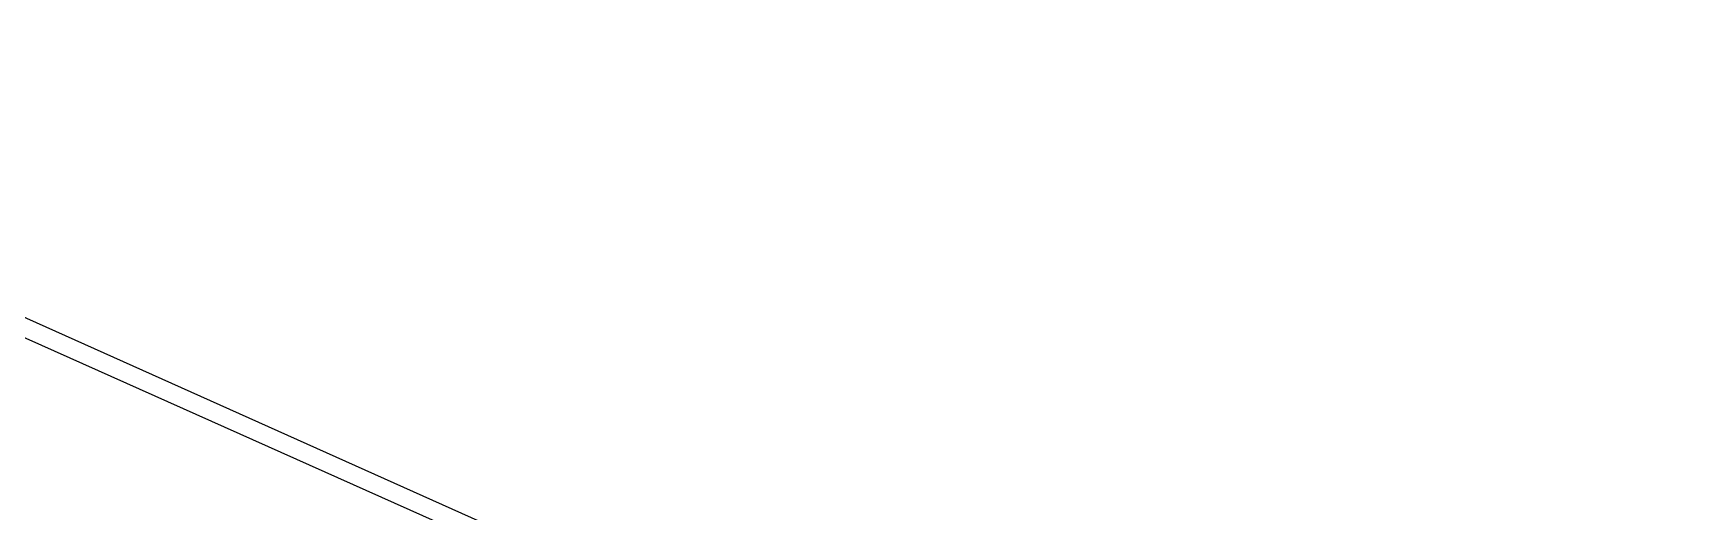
# Model space of a CAD drawing. Header units: metres. Extents: x -2743 to 126, y 13385 to 13916.
# Drawn here: x -1864.19299 to -1864.15733, y 13633.13711 to 13633.14737 of the extents above; entities that cross this region are included whole.
import ezdxf

# ---------------------------------------------------------------- set-up
doc = ezdxf.new("R2010")
doc.units = ezdxf.units.M
doc.layers.add('link-улица Берзарина_Покрытия — Новые$0$ДВ_ПП_Тип2_Р_покрытия_ПЧ_Местные', color=7, linetype='Continuous')
doc.layers.add('output[1-12]_3_ДЖКХ-24_03233tp$0$Граница улицы', color=7, linetype='Continuous')

msp = doc.modelspace()

# ---------------------------------------------------------------- linework, layer by layer
at = {"layer": 'link-улица Берзарина_Покрытия — Новые$0$ДВ_ПП_Тип2_Р_покрытия_ПЧ_Местные'}
msp.add_lwpolyline([(-1875.119269, 13638.391567), (-1864.325949, 13633.20073), (-1863.9, 13633.01), (-1863.884681, 13632.98851), (-1863.37246, 13632.742168), (-1860.542841, 13631.288052), (-1857.662501, 13629.939735), (-1854.734404, 13628.698537), (-1851.761517, 13627.56578), (-1850.912672, 13627.265151), (-1850.060757, 13626.973409), (-1849.205843, 13626.690579), (-1848.347999, 13626.416684), (-1847.881224, 13626.313051), (-1846.48109, 13626.002196)], dxfattribs=at)
at = {"layer": 'output[1-12]_3_ДЖКХ-24_03233tp$0$Граница улицы'}
msp.add_lwpolyline([(-1864.457921, 13633.258989), (-1863.9, 13633.01), (-1863.818292, 13632.968517)], dxfattribs=at)

doc.saveas('drawing.dxf')
